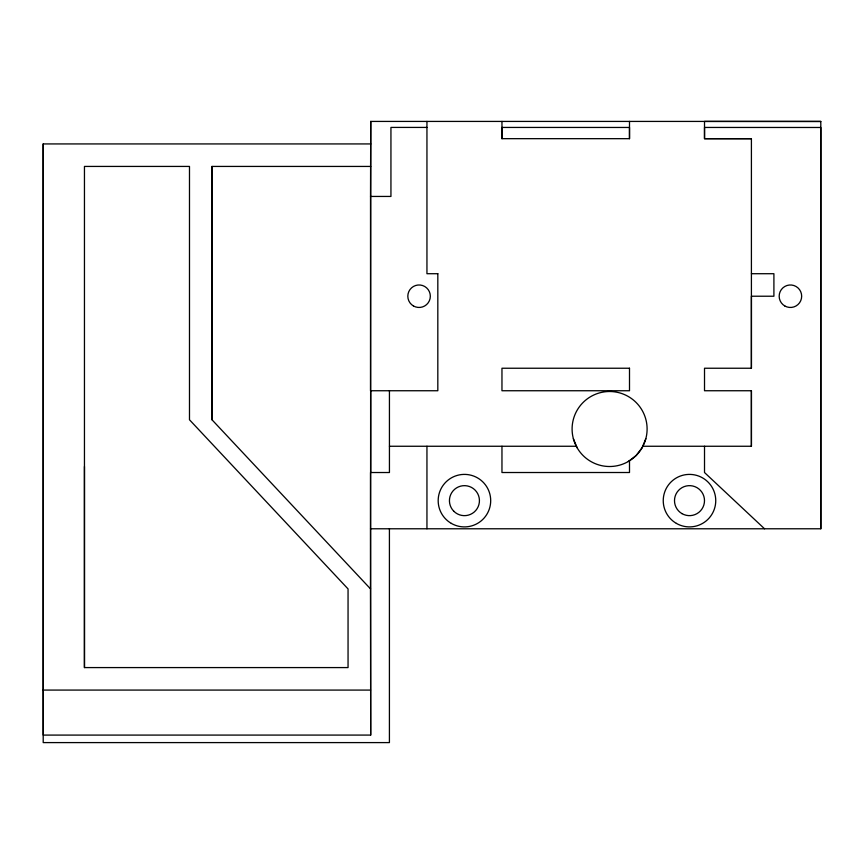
<?xml version="1.0" encoding="UTF-8"?>
<svg xmlns="http://www.w3.org/2000/svg" width="864" height="864" viewBox="0 0 864 864"><rect width="100%" height="100%" fill="white"/><g stroke="black" fill="none" stroke-linecap="round" stroke-linejoin="round"><path stroke-width="1.3" d="M370.537 528.779L370.678 735.08L43.243 735.091L43.2 143.932L370.732 143.932L370.732 121.424L820.8 121.424L820.8 528.779L370.537 528.779L370.537 472.522L389.437 472.522L389.437 390.744M84.456 667.58L84.456 166.428L189.486 166.428L189.486 419.774L348.052 588.924L348.052 667.58L84.456 667.58L84.456 466.528M370.678 735.08L370.548 588.924L211.993 419.774L211.993 166.428L370.71 166.439M370.548 588.924L370.721 143.932M501.962 138.683L501.962 127.44L629.5 127.462L629.5 138.683L501.962 138.672L501.962 121.414M629.5 138.672L629.5 121.403M642.708 446.256L751.41 446.256L751.41 390.744L704.516 390.744L704.516 368.237L751.41 368.237L751.41 296.222L773.906 296.222L773.906 273.715L751.41 273.715M645.829 438.718A37.508 37.508 0 0 1 583.081 455.533A37.508 37.508 0 0 1 599.886 392.785A37.508 37.508 0 0 1 645.829 438.718L642.082 447.768L636.12 455.533L628.355 461.495M820.8 121.478L704.516 121.424L704.516 138.672L751.41 138.683L751.41 368.237M426.946 127.429L390.938 127.418L390.938 196.441L370.526 196.441L370.526 390.744L437.821 390.744L437.821 273.715M751.41 138.683L704.516 138.672L704.516 127.451L820.8 127.483L820.8 528.779M437.821 273.715L426.946 273.715L426.946 121.414M389.437 446.256L576.493 446.256M43.2 690.077L370.548 690.088M370.526 196.441L370.732 121.424M764.532 528.779L704.516 472.522L704.516 446.256M573.372 438.718L577.12 447.768M751.41 390.744L751.41 446.256M629.5 460.62L629.5 472.511L501.962 472.522L501.962 446.256M426.946 446.256L426.946 528.779M389.416 528.779L389.416 742.597L43.2 742.597L43.2 143.932M370.732 390.744L370.732 472.522M211.993 166.439L211.993 419.774M629.5 368.237L501.962 368.237L501.962 390.744L629.5 390.744L629.5 368.237M413.446 305.964A11.254 11.254 0 0 0 430.326 296.222A11.254 11.254 0 0 0 413.446 286.47A11.254 11.254 0 0 0 413.446 305.964M784.793 305.964A11.254 11.254 0 0 0 801.673 296.222A11.254 11.254 0 0 0 784.793 286.481A11.254 11.254 0 0 0 784.793 305.964M453.827 511.261A15.001 15.001 0 0 0 478.926 504.533A15.001 15.001 0 0 0 460.555 486.162A15.001 15.001 0 0 0 453.827 511.261M681.998 513.637A15.001 15.001 0 0 0 704.495 500.645A15.001 15.001 0 0 0 681.998 487.652A15.001 15.001 0 0 0 681.998 513.637M451.31 523.39A26.255 26.255 0 0 0 490.698 500.656A26.255 26.255 0 0 0 451.31 477.911A26.255 26.255 0 0 0 451.31 523.39M676.372 523.39A26.255 26.255 0 0 0 715.748 500.645A26.255 26.255 0 0 0 676.372 477.911A26.255 26.255 0 0 0 676.372 523.39"/></g></svg>
